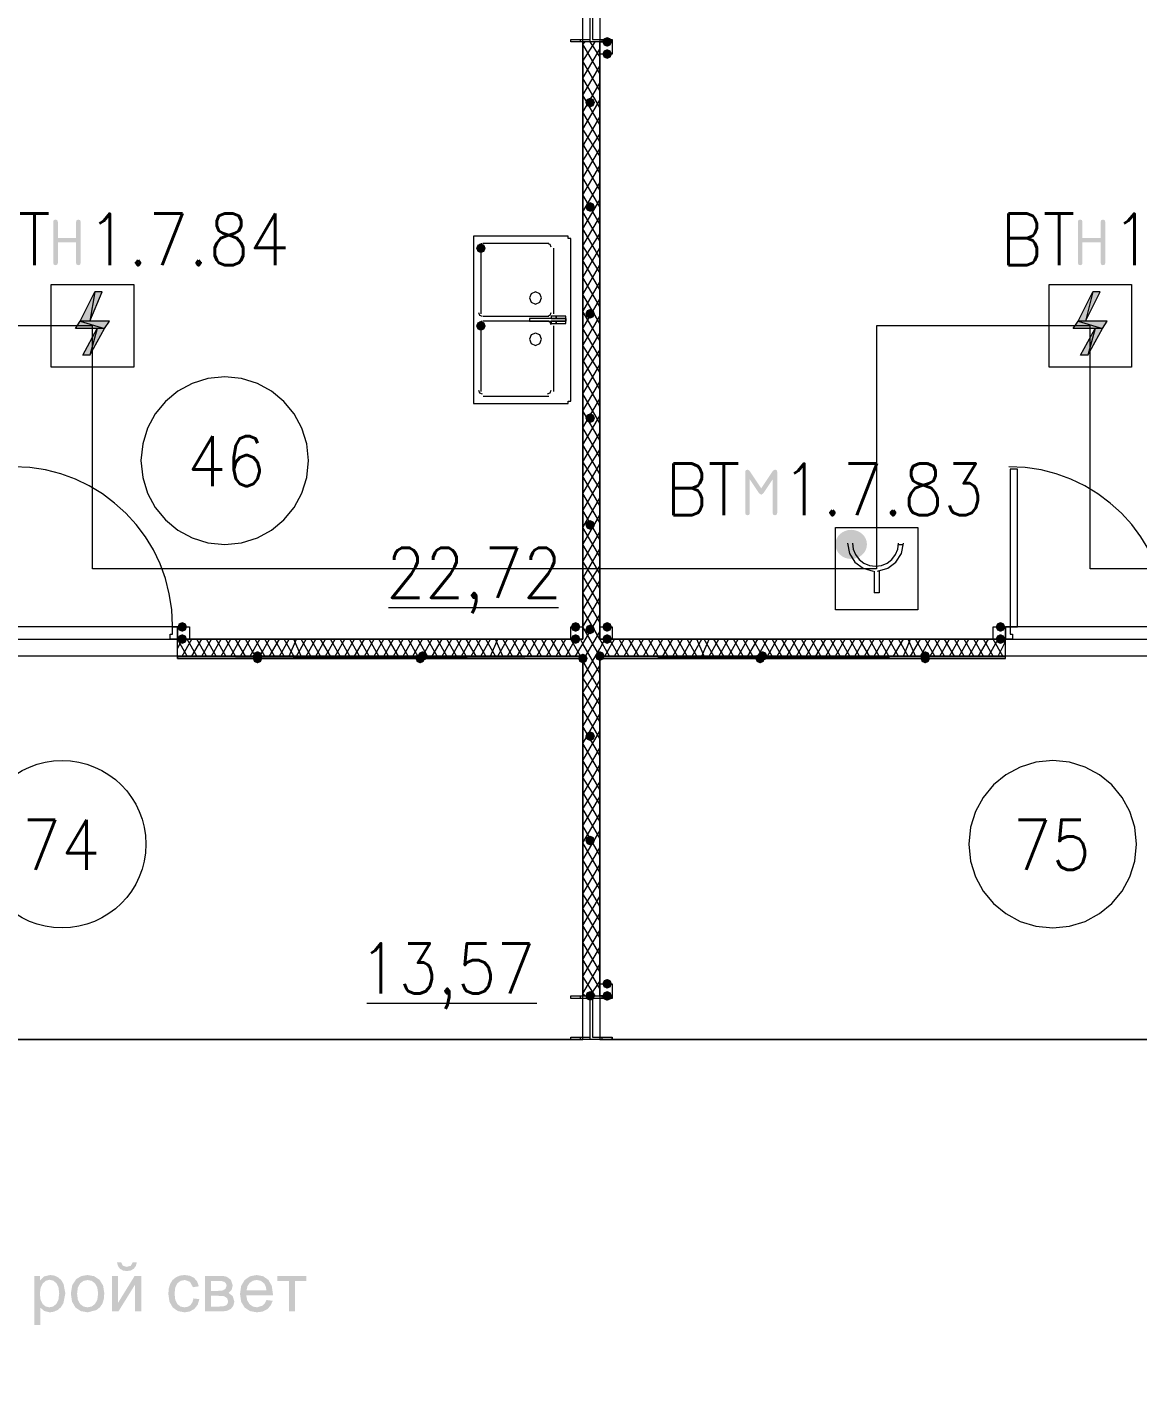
# Model space of a CAD drawing. Header units: millimetres. Extents: x 0 to 420, y 0 to 297.
# Drawn here: x 312.26 to 331.62, y 163.12 to 186.94 of the extents above; entities that cross this region are included whole.
import ezdxf

# ---------------------------------------------------------------- set-up
doc = ezdxf.new("R2010")
doc.units = ezdxf.units.MM
doc.styles.get("Standard").update_dxf_attribs({"font": 'STANDARD'})

msp = doc.modelspace()

# ---------------------------------------------------------------- hatches: boundary and pattern name
for color, points in [(7, [(322.453, 186.69), (322.428129, 186.630204), (322.368333, 186.605333), (322.308538, 186.630204), (322.283667, 186.69), (322.308537, 186.749796), (322.368333, 186.774667), (322.428129, 186.749796)]), (7, [(322.453, 186.478333), (322.428129, 186.418537), (322.368333, 186.393667), (322.308538, 186.418537), (322.283667, 186.478333), (322.308537, 186.538129), (322.368333, 186.563), (322.428129, 186.538129)]), (7, [(322.156667, 185.631667), (322.131796, 185.571871), (322.072, 185.547), (322.012204, 185.571871), (321.987333, 185.631667), (322.012204, 185.691462), (322.072, 185.716333), (322.131796, 185.691463)]), (7, [(322.156667, 183.811333), (322.131796, 183.751537), (322.072, 183.726667), (322.012204, 183.751537), (321.987333, 183.811333), (322.012204, 183.871129), (322.072, 183.896), (322.131796, 183.871129)]), (7, [(312.711041, 182.83502), (312.711041, 183.5516), (312.721032, 183.581366), (312.75128, 183.591287), (312.781046, 183.581366), (312.790968, 183.5516), (312.790968, 183.272685), (313.109019, 183.272685), (313.109019, 183.5516), (313.118941, 183.581366), (313.148706, 183.591287), (313.178748, 183.581366), (313.188945, 183.5516), (313.188945, 182.83502), (313.178748, 182.805254), (313.148706, 182.795333), (313.118941, 182.805254), (313.109019, 182.83502), (313.109019, 183.19331), (312.790968, 183.19331), (312.790968, 182.83502), (312.781046, 182.805254), (312.75128, 182.795333), (312.721032, 182.805254)]), (7, [(330.575708, 182.83502), (330.575708, 183.5516), (330.585699, 183.581366), (330.615947, 183.591287), (330.645712, 183.581366), (330.655634, 183.5516), (330.655634, 183.272685), (330.973685, 183.272685), (330.973685, 183.5516), (330.983607, 183.581366), (331.013373, 183.591287), (331.043414, 183.581366), (331.053612, 183.5516), (331.053612, 182.83502), (331.043414, 182.805254), (331.013373, 182.795333), (330.983607, 182.805254), (330.973685, 182.83502), (330.973685, 183.19331), (330.655634, 183.19331), (330.655634, 182.83502), (330.645712, 182.805254), (330.615947, 182.795333), (330.585699, 182.805254)]), (7, [(320.251667, 183.091667), (320.226796, 183.031871), (320.167, 183.007), (320.107204, 183.031871), (320.082333, 183.091667), (320.107204, 183.151462), (320.167, 183.176333), (320.226796, 183.151463)]), (7, [(320.251667, 181.737), (320.226796, 181.677204), (320.167, 181.652333), (320.107204, 181.677204), (320.082333, 181.737), (320.107204, 181.796796), (320.167, 181.821667), (320.226796, 181.796796)]), (7, [(322.156667, 181.948667), (322.131796, 181.888871), (322.072, 181.864), (322.012204, 181.888871), (321.987333, 181.948667), (322.012204, 182.008462), (322.072, 182.033333), (322.131796, 182.008463)]), (7, [(322.156667, 180.128333), (322.131796, 180.068537), (322.072, 180.043667), (322.012204, 180.068537), (321.987333, 180.128333), (322.012204, 180.188129), (322.072, 180.213), (322.131796, 180.188129)]), (7, [(325.293632, 179.230954), (325.323398, 179.221032), (325.33332, 179.191267), (325.33332, 178.474687), (325.323398, 178.444921), (325.293632, 178.434999), (325.263866, 178.444921), (325.253945, 178.474687), (325.253945, 179.060077), (325.091336, 178.816991), (325.054956, 178.793289), (325.017473, 178.816991), (324.855967, 179.060077), (324.855967, 178.474687), (324.846045, 178.444921), (324.81628, 178.434999), (324.786032, 178.444921), (324.776041, 178.474687), (324.776041, 179.191267), (324.786032, 179.221032), (324.81628, 179.230954), (324.851006, 179.21111), (325.054956, 178.905186), (325.260008, 179.213315)]), (7, [(322.156667, 178.265667), (322.131796, 178.205871), (322.072, 178.181), (322.012204, 178.205871), (321.987333, 178.265667), (322.012204, 178.325462), (322.072, 178.350333), (322.131796, 178.325463)]), (7, [(315.044667, 176.487667), (315.019796, 176.427871), (314.96, 176.403), (314.900204, 176.427871), (314.875333, 176.487667), (314.900204, 176.547462), (314.96, 176.572333), (315.019796, 176.547463)]), (7, [(321.902667, 176.487667), (321.877796, 176.427871), (321.818, 176.403), (321.758204, 176.427871), (321.733333, 176.487667), (321.758204, 176.547462), (321.818, 176.572333), (321.877796, 176.547463)]), (7, [(322.453, 176.487667), (322.428129, 176.427871), (322.368333, 176.403), (322.308538, 176.427871), (322.283667, 176.487667), (322.308537, 176.547462), (322.368333, 176.572333), (322.428129, 176.547463)]), (7, [(329.311, 176.487667), (329.286129, 176.427871), (329.226333, 176.403), (329.166538, 176.427871), (329.141667, 176.487667), (329.166537, 176.547462), (329.226333, 176.572333), (329.286129, 176.547463)]), (7, [(315.044667, 176.276), (315.019796, 176.216204), (314.96, 176.191333), (314.900204, 176.216204), (314.875333, 176.276), (314.900204, 176.335796), (314.96, 176.360667), (315.019796, 176.335796)]), (7, [(321.902667, 176.276), (321.877796, 176.216204), (321.818, 176.191333), (321.758204, 176.216204), (321.733333, 176.276), (321.758204, 176.335796), (321.818, 176.360667), (321.877796, 176.335796)]), (7, [(322.156667, 176.445333), (322.131796, 176.385537), (322.072, 176.360667), (322.012204, 176.385537), (321.987333, 176.445333), (322.012204, 176.505129), (322.072, 176.53), (322.131796, 176.505129)]), (7, [(322.453, 176.276), (322.428129, 176.216204), (322.368333, 176.191333), (322.308538, 176.216204), (322.283667, 176.276), (322.308537, 176.335796), (322.368333, 176.360667), (322.428129, 176.335796)]), (7, [(329.311, 176.276), (329.286129, 176.216204), (329.226333, 176.191333), (329.166538, 176.216204), (329.141667, 176.276), (329.166537, 176.335796), (329.226333, 176.360667), (329.286129, 176.335796)]), (254, [(316.357, 175.979667), (316.332129, 175.919871), (316.272333, 175.895), (316.212538, 175.919871), (316.187667, 175.979667), (316.212537, 176.039462), (316.272333, 176.064333), (316.332129, 176.039463)]), (254, [(316.357, 175.937333), (316.332129, 175.877537), (316.272333, 175.852667), (316.212538, 175.877537), (316.187667, 175.937333), (316.212537, 175.997129), (316.272333, 176.022), (316.332129, 175.997129)]), (254, [(319.193333, 175.937333), (319.168462, 175.877537), (319.108667, 175.852667), (319.048871, 175.877537), (319.024, 175.937333), (319.048871, 175.997129), (319.108667, 176.022), (319.168462, 175.997129)]), (254, [(319.235667, 175.979667), (319.210796, 175.919871), (319.151, 175.895), (319.091204, 175.919871), (319.066333, 175.979667), (319.091204, 176.039462), (319.151, 176.064333), (319.210796, 176.039463)]), (254, [(322.029667, 175.937333), (322.004796, 175.877537), (321.945, 175.852667), (321.885204, 175.877537), (321.860333, 175.937333), (321.885204, 175.997129), (321.945, 176.022), (322.004796, 175.997129)]), (7, [(322.326, 175.979667), (322.301129, 175.919871), (322.241333, 175.895), (322.181537, 175.919871), (322.156667, 175.979667), (322.181537, 176.039462), (322.241333, 176.064333), (322.301129, 176.039463)]), (254, [(322.326, 175.979667), (322.301129, 175.919871), (322.241333, 175.895), (322.181537, 175.919871), (322.156667, 175.979667), (322.181537, 176.039462), (322.241333, 176.064333), (322.301129, 176.039463)]), (254, [(322.326, 175.979667), (322.301129, 175.919871), (322.241333, 175.895), (322.181537, 175.919871), (322.156667, 175.979667), (322.181537, 176.039462), (322.241333, 176.064333), (322.301129, 176.039463)]), (254, [(325.12, 175.937333), (325.095129, 175.877537), (325.035333, 175.852667), (324.975537, 175.877537), (324.950667, 175.937333), (324.975537, 175.997129), (325.035333, 176.022), (325.095129, 175.997129)]), (254, [(325.162333, 175.979667), (325.137462, 175.919871), (325.077667, 175.895), (325.017871, 175.919871), (324.993, 175.979667), (325.017871, 176.039462), (325.077667, 176.064333), (325.137462, 176.039463)]), (254, [(327.998667, 175.979667), (327.973796, 175.919871), (327.914, 175.895), (327.854204, 175.919871), (327.829333, 175.979667), (327.854204, 176.039462), (327.914, 176.064333), (327.973796, 176.039463)]), (254, [(327.998667, 175.937333), (327.973796, 175.877537), (327.914, 175.852667), (327.854204, 175.877537), (327.829333, 175.937333), (327.854204, 175.997129), (327.914, 176.022), (327.973796, 175.997129)]), (7, [(322.156667, 174.582667), (322.131796, 174.522871), (322.072, 174.498), (322.012204, 174.522871), (321.987333, 174.582667), (322.012204, 174.642462), (322.072, 174.667333), (322.131796, 174.642463)]), (7, [(322.156667, 172.762333), (322.131796, 172.702537), (322.072, 172.677667), (322.012204, 172.702537), (321.987333, 172.762333), (322.012204, 172.822129), (322.072, 172.847), (322.131796, 172.822129)]), (7, [(322.156667, 170.053), (322.131796, 169.993204), (322.072, 169.968333), (322.012204, 169.993204), (321.987333, 170.053), (322.012204, 170.112796), (322.072, 170.137667), (322.131796, 170.112796)]), (7, [(322.453, 170.264667), (322.428129, 170.204871), (322.368333, 170.18), (322.308538, 170.204871), (322.283667, 170.264667), (322.308537, 170.324462), (322.368333, 170.349333), (322.428129, 170.324463)]), (7, [(322.453, 170.053), (322.428129, 169.993204), (322.368333, 169.968333), (322.308538, 169.993204), (322.283667, 170.053), (322.308537, 170.112796), (322.368333, 170.137667), (322.428129, 170.112796)]), (7, [(315.155784, 164.777318), (315.259413, 164.764089), (315.228889, 164.668246), (315.172321, 164.595968), (315.094186, 164.550355), (315.000341, 164.535334), (314.885413, 164.556074), (314.795289, 164.618568), (314.736998, 164.720267), (314.717568, 164.858347), (314.725836, 164.952742), (314.750641, 165.034735), (314.79274, 165.100537), (314.852616, 165.147735), (314.923654, 165.17626), (315.000893, 165.185768), (315.092946, 165.172953), (315.166808, 165.134505), (315.219725, 165.072494), (315.249491, 164.988985), (315.146965, 164.972999), (315.094599, 165.067257), (315.005302, 165.099228), (314.932887, 165.084827), (314.875767, 165.041901), (314.83856, 164.967832), (314.826157, 164.861103), (314.838146, 164.752789), (314.874113, 164.679202), (314.929235, 164.636551), (314.999239, 164.622426), (315.056221, 164.631935), (315.102868, 164.66046), (315.136767, 164.708554)]), (7, [(316.620647, 165.171437), (317.126111, 165.171437), (317.126111, 165.084345), (316.92602, 165.084345), (316.92602, 164.549666), (316.821289, 164.549666), (316.821289, 165.084345), (316.620647, 165.084345)])]:
    msp.add_hatch(color=color).paths.add_polyline_path(points, flags=0)
h = msp.add_hatch(color=1)
h.paths.add_polyline_path([(313.563, 182.329666), (313.436, 182.329666), (313.351334, 181.821666)], flags=0)
h.paths.add_polyline_path([(313.436, 182.329666), (313.351334, 181.821666), (313.182, 181.821666)], flags=0)
h = msp.add_hatch(color=1)
h.paths.add_polyline_path([(330.962, 182.329666), (330.835, 182.329666), (330.708, 181.821666)], flags=0)
h.paths.add_polyline_path([(330.835, 182.329666), (330.708, 181.821666), (330.581, 181.821666)], flags=0)
h = msp.add_hatch(color=1)
h.paths.add_polyline_path([(313.69, 181.821666), (313.182, 181.821666), (313.605334, 181.694666)], flags=0)
h.paths.add_polyline_path([(313.182, 181.821666), (313.605334, 181.694666), (313.097334, 181.694666)], flags=0)
h = msp.add_hatch(color=1)
h.paths.add_polyline_path([(331.089, 181.821666), (330.581, 181.821666), (331.004334, 181.694666)], flags=0)
h.paths.add_polyline_path([(330.581, 181.821666), (331.004334, 181.694666), (330.496334, 181.694666)], flags=0)
h = msp.add_hatch(color=1)
h.paths.add_polyline_path([(313.605334, 181.694666), (313.478334, 181.694666), (313.351334, 181.228999)], flags=0)
h.paths.add_polyline_path([(313.478334, 181.694666), (313.351334, 181.228999), (313.224334, 181.228999)], flags=0)
h = msp.add_hatch(color=1)
h.paths.add_polyline_path([(331.004334, 181.694666), (330.877334, 181.694666), (330.750334, 181.228999)], flags=0)
h.paths.add_polyline_path([(330.877334, 181.694666), (330.750334, 181.228999), (330.623334, 181.228999)], flags=0)
h = msp.add_hatch(color=1)
edge = h.paths.add_edge_path(flags=0)
edge.add_ellipse((326.622834, 177.926999), major_axis=(0.275167, 0), ratio=0.923077, start_angle=0, end_angle=360)
h = msp.add_hatch(color=7)
h.paths.add_polyline_path([(321.945, 175.979667), (314.875333, 175.979667), (321.945, 175.937333)], flags=0)
h.paths.add_polyline_path([(314.875333, 175.979667), (321.945, 175.937333), (314.875333, 175.937333)], flags=0)
h = msp.add_hatch(color=7)
h.paths.add_polyline_path([(329.311, 175.979667), (322.241333, 175.979667), (329.311, 175.937333)], flags=0)
h.paths.add_polyline_path([(322.241333, 175.979667), (329.311, 175.937333), (322.241333, 175.937333)], flags=0)
h = msp.add_hatch(color=7)
h.paths.add_polyline_path([(313.732753, 165.171437), (313.838586, 165.171437), (313.838586, 164.697392), (314.130731, 165.171437), (314.244281, 165.171437), (314.244281, 164.549666), (314.138999, 164.549666), (314.138999, 165.020955), (313.846855, 164.549666), (313.732753, 164.549666)], flags=0)
h.paths.add_polyline_path([(314.096004, 165.407357), (314.168213, 165.407357), (314.150092, 165.342382), (314.114194, 165.294358), (314.062104, 165.264868), (313.995132, 165.255222), (313.927677, 165.264868), (313.875518, 165.294358), (313.839689, 165.341969), (313.82205, 165.407357), (313.894259, 165.407357), (313.92623, 165.347275), (313.991824, 165.327982), (314.063482, 165.346723)], flags=0)
h = msp.add_hatch(color=7)
h.paths.add_polyline_path([(312.381899, 164.311541), (312.381899, 165.171437), (312.478361, 165.171437), (312.478361, 165.090959), (312.554429, 165.162066), (312.658609, 165.185768), (312.73316, 165.175433), (312.798617, 165.144427), (312.852085, 165.094818), (312.89067, 165.028672), (312.92209, 164.865512), (312.887914, 164.693533), (312.845677, 164.625734), (312.788144, 164.576124), (312.721172, 164.545601), (312.650892, 164.535334), (312.556634, 164.557383), (312.487732, 164.614158), (312.487732, 164.311541)], flags=0)
h.paths.add_polyline_path([(312.47781, 164.857244), (312.489868, 164.752582), (312.526317, 164.679753), (312.579647, 164.63662), (312.643726, 164.622426), (312.709045, 164.637034), (312.764442, 164.681406), (312.801925, 164.757199), (312.814603, 164.866064), (312.802269, 164.969485), (312.765544, 165.043555), (312.711663, 165.088203), (312.648687, 165.103086), (312.585021, 165.087377), (312.529624, 165.040248), (312.490695, 164.963009)], flags=0)
h = msp.add_hatch(color=7)
h.paths.add_polyline_path([(313.01819, 164.860551), (313.042236, 165.011033), (313.114652, 165.116867), (313.203122, 165.168474), (313.309782, 165.185768), (313.426296, 165.164684), (313.519244, 165.101433), (313.580291, 165.001318), (313.600824, 164.869371), (313.591798, 164.761815), (313.564995, 164.680304), (313.520691, 164.619188), (313.460264, 164.573368), (313.309782, 164.535334), (313.191616, 164.556143), (313.098667, 164.619119), (313.038171, 164.721232)], flags=0)
h.paths.add_polyline_path([(313.126779, 164.860551), (313.139664, 164.755889), (313.178593, 164.681406), (313.237367, 164.637034), (313.309782, 164.622426), (313.381716, 164.637309), (313.44042, 164.681958), (313.479626, 164.757474), (313.492786, 164.86441), (313.479626, 164.965627), (313.44042, 165.039145), (313.381303, 165.083794), (313.309782, 165.098676), (313.237367, 165.083794), (313.178593, 165.039145), (313.139664, 164.964731)], flags=0)
h = msp.add_hatch(color=7)
h.paths.add_polyline_path([(315.35804, 165.171437), (315.600574, 165.171437), (315.67864, 165.167716), (315.733968, 165.156554), (315.808934, 165.101984), (315.840353, 165.006623), (315.821612, 164.928902), (315.76649, 164.873781), (315.839251, 164.818659), (315.868465, 164.72385), (315.849379, 164.646404), (315.805075, 164.59211), (315.734382, 164.560139), (315.638057, 164.549666), (315.35804, 164.549666)], flags=0)
h.paths.add_polyline_path([(315.463322, 164.90961), (315.57577, 164.90961), (315.632338, 164.911332), (315.667823, 164.916775), (315.713022, 164.945439), (315.733417, 164.996702), (315.72446, 165.038112), (315.698139, 165.065052), (315.651011, 165.079453), (315.579077, 165.084345), (315.463322, 165.084345)], flags=0)
h.paths.add_polyline_path([(315.463322, 164.636207), (315.602228, 164.636207), (315.677469, 164.641306), (315.724598, 164.657153), (315.750091, 164.685334), (315.759876, 164.728811), (315.740583, 164.783933), (315.690422, 164.816454), (315.590652, 164.823069), (315.463322, 164.823069)], flags=0)
h = msp.add_hatch(color=7)
h.paths.add_polyline_path([(316.428084, 164.749757), (316.537225, 164.736528), (316.500018, 164.651641), (316.441313, 164.588251), (316.362007, 164.548564), (316.263271, 164.535334), (316.14097, 164.556143), (316.047194, 164.619119), (315.987181, 164.720405), (315.967268, 164.85559), (315.98725, 164.994497), (316.047745, 165.098676), (316.140763, 165.163927), (316.257758, 165.185768), (316.37062, 165.164409), (316.461157, 165.100881), (316.520688, 164.998424), (316.540532, 164.861654), (316.539981, 164.833542), (316.075857, 164.833542), (316.093221, 164.743005), (316.133735, 164.676446), (316.192371, 164.635793), (316.263822, 164.622426), (316.363041, 164.652743), (316.39949, 164.691948)], flags=0)
h.paths.add_polyline_path([(316.081921, 164.920634), (316.429186, 164.920634), (316.415544, 164.988847), (316.389499, 165.038043), (316.331208, 165.083931), (316.258861, 165.099228), (316.191888, 165.086894), (316.136491, 165.050169), (316.098044, 164.993463)], flags=0)

# ---------------------------------------------------------------- linework, layer by layer
at = {"color": 7, "lineweight": 0}
for points in [[(321.945, 176.276), (321.945, 187.409667), (304.842333, 187.409667), (304.842333, 176.276)], [(322.453, 186.69), (321.733333, 186.69), (321.733333, 186.732333), (322.072, 186.732333), (322.072, 187.409667), (321.733333, 187.409667), (322.453, 187.409667), (322.114333, 187.409667), (322.114333, 186.732333), (322.453, 186.732333)], [(322.241333, 187.409667), (322.241333, 176.276), (339.344, 176.276), (339.344, 187.409667)], [(322.453, 186.478333), (322.241333, 186.478333), (322.241333, 186.69), (322.453, 186.69), (322.453, 186.478333), (322.241333, 186.478333), (322.241333, 186.69), (322.453, 186.69)], [(320.04, 183.261), (320.04, 180.424667), (320.04, 180.382333), (320.082333, 180.382333), (321.648667, 180.382333), (321.691, 180.382333), (321.691, 180.424667), (321.733333, 180.424667), (321.733333, 183.261), (321.691, 183.261), (321.691, 183.303333), (321.648667, 183.303333), (320.082333, 183.303333), (320.04, 183.303333)], [(321.225333, 182.223833), (321.19434, 182.298673), (321.1195, 182.329667), (321.04466, 182.298673), (321.013667, 182.223833), (321.04466, 182.148993), (321.1195, 182.118), (321.19434, 182.148993)], [(321.056, 181.864), (321.013667, 181.864), (321.013667, 181.821667), (321.056, 181.821667), (321.648667, 181.821667), (321.648667, 181.864)], [(321.394667, 181.906333), (321.394667, 181.864), (321.479333, 181.864), (321.479333, 181.906333)], [(321.394667, 181.779333), (321.479333, 181.779333), (321.479333, 181.821667), (321.394667, 181.821667)], [(321.479333, 181.906333), (321.479333, 181.864), (321.648667, 181.864), (321.648667, 181.821667), (321.479333, 181.821667), (321.479333, 181.779333), (321.648667, 181.779333), (321.648667, 181.906333)], [(321.225333, 181.504167), (321.19434, 181.579007), (321.1195, 181.61), (321.04466, 181.579007), (321.013667, 181.504167), (321.04466, 181.429327), (321.1195, 181.398333), (321.19434, 181.429327)], [(329.395667, 179.239333), (329.395667, 176.487667), (329.522667, 176.487667), (329.522667, 179.239333)], [(314.748333, 176.276), (314.748333, 176.360667), (314.790667, 176.360667), (314.790667, 176.487667), (314.875333, 176.487667), (314.875333, 176.276)], [(315.087, 176.276), (314.875333, 176.276), (314.875333, 176.487667), (315.087, 176.487667), (315.087, 176.276), (314.875333, 176.276), (314.875333, 176.487667), (315.087, 176.487667)], [(321.945, 176.276), (321.733333, 176.276), (321.733333, 176.487667), (321.945, 176.487667), (321.945, 176.276), (321.733333, 176.276), (321.733333, 176.487667), (321.945, 176.487667)], [(322.453, 176.276), (322.241333, 176.276), (322.241333, 176.487667), (322.453, 176.487667), (322.453, 176.276), (322.241333, 176.276), (322.241333, 176.487667), (322.453, 176.487667)], [(329.311, 176.276), (329.099333, 176.276), (329.099333, 176.487667), (329.311, 176.487667), (329.311, 176.276), (329.099333, 176.276), (329.099333, 176.487667), (329.311, 176.487667)], [(329.311, 176.276), (329.311, 176.487667), (329.395667, 176.487667), (329.395667, 176.360667), (329.438, 176.360667), (329.438, 176.276)], [(321.945, 175.979667), (314.875333, 175.979667), (321.945, 175.937333)], [(314.875333, 175.979667), (321.945, 175.937333), (314.875333, 175.937333)], [(314.875333, 175.937333), (314.875333, 175.979667), (321.945, 175.979667), (321.945, 175.937333), (314.875333, 175.937333), (321.945, 175.937333), (321.945, 175.979667), (314.875333, 175.979667)], [(329.311, 175.979667), (322.241333, 175.979667), (329.311, 175.937333)], [(322.241333, 175.979667), (329.311, 175.937333), (322.241333, 175.937333)], [(329.311, 175.979667), (322.241333, 175.979667), (322.241333, 175.937333), (329.311, 175.937333)], [(329.311, 175.979667), (322.241333, 175.979667), (322.241333, 175.937333), (329.311, 175.937333)], [(322.453, 170.053), (322.241333, 170.053), (322.241333, 170.264667), (322.453, 170.264667), (322.453, 170.053), (322.241333, 170.053), (322.241333, 170.264667), (322.453, 170.264667)], [(322.453, 169.291), (321.733333, 169.291), (321.733333, 169.333333), (322.072, 169.333333), (322.072, 170.010667), (321.733333, 170.010667), (321.733333, 170.053), (322.453, 170.053), (322.453, 170.010667), (322.114333, 170.010667), (322.114333, 169.333333), (322.453, 169.333333)]]:
    msp.add_lwpolyline(points, close=True, dxfattribs=at)
for points in [[(322.072, 186.69), (322.072, 187.409667)], [(321.733333, 186.69), (321.733333, 186.732333)], [(321.902667, 186.69), (321.902667, 186.732333)], [(321.945, 186.647667), (321.987333, 186.69)], [(321.945, 186.351333), (322.156667, 186.69)], [(322.241333, 176.276), (322.241333, 186.69), (321.945, 186.69), (321.945, 176.276)], [(322.241333, 186.139667), (321.945, 186.647667)], [(322.241333, 186.436), (322.072, 186.69)], [(322.283667, 186.69), (322.283667, 186.732333)], [(322.453, 186.69), (322.453, 186.732333)], [(321.945, 186.055), (322.241333, 186.563)], [(322.241333, 185.843333), (321.945, 186.351333)], [(321.945, 185.758667), (322.241333, 186.266667)], [(322.241333, 185.547), (321.945, 186.055)], [(321.945, 185.462333), (322.241333, 185.970333)], [(322.241333, 185.250667), (321.945, 185.758667)], [(321.945, 185.166), (322.241333, 185.674)], [(322.241333, 184.954333), (321.945, 185.462333)], [(321.945, 184.869667), (322.241333, 185.377667)], [(322.241333, 184.700333), (321.945, 185.166)], [(321.945, 184.615667), (322.241333, 185.081333)], [(322.241333, 184.404), (321.945, 184.912)], [(321.945, 184.319333), (322.241333, 184.827333)], [(322.241333, 184.107667), (321.945, 184.615667)], [(321.945, 184.023), (322.241333, 184.531)], [(322.241333, 183.811333), (321.945, 184.319333)], [(321.945, 183.726667), (322.241333, 184.234667)], [(322.241333, 183.515), (321.945, 184.023)], [(321.945, 183.430333), (322.241333, 183.938333)], [(322.241333, 183.218667), (321.945, 183.726667)], [(321.945, 183.134), (322.241333, 183.642)], [(322.241333, 182.922333), (321.945, 183.430333)], [(321.945, 182.88), (322.241333, 183.345667)], [(320.188167, 183.176333), (320.143272, 183.157728), (320.124667, 183.112833)], [(320.167, 183.091667), (320.167, 181.948667)], [(321.352333, 183.176333), (320.209333, 183.176333)], [(321.394667, 183.112833), (321.376061, 183.157728), (321.331167, 183.176333)], [(321.437, 181.948667), (321.437, 183.091667)], [(322.241333, 182.668333), (321.945, 183.134)], [(321.945, 182.583667), (322.241333, 183.091667)], [(322.241333, 182.372), (321.945, 182.88)], [(321.945, 182.287333), (322.241333, 182.795333)], [(322.241333, 182.075667), (321.945, 182.583667)], [(312.674, 182.456666), (314.113334, 182.456666)], [(321.945, 181.991), (322.241333, 182.499)], [(322.241333, 181.779333), (321.945, 182.287333)], [(330.073, 182.456666), (331.512334, 182.456666)], [(321.945, 181.694667), (322.241333, 182.202667)], [(320.124667, 181.969833), (320.143272, 181.924939), (320.188167, 181.906333)], [(320.188167, 181.821667), (320.143272, 181.803061), (320.124667, 181.758167)], [(320.209333, 181.906333), (321.352333, 181.906333)], [(321.352333, 181.821667), (320.209333, 181.821667)], [(321.331167, 181.906333), (321.376061, 181.924939), (321.394667, 181.969833)], [(321.394667, 181.758167), (321.376061, 181.803061), (321.331167, 181.821667)], [(322.241333, 181.483), (321.945, 181.991)], [(321.945, 181.398333), (322.241333, 181.906333)], [(320.167, 181.737), (320.167, 180.594)], [(321.437, 180.594), (321.437, 181.737)], [(322.241333, 181.186667), (321.945, 181.694667)], [(321.945, 181.102), (322.241333, 181.61)], [(322.241333, 180.932667), (321.945, 181.398333)], [(321.945, 180.848), (322.241333, 181.313667)], [(322.241333, 180.636333), (321.945, 181.144333)], [(321.945, 180.551667), (322.241333, 181.059667)], [(317.161333, 179.3875), (317.131661, 179.681844), (317.046561, 179.955996), (316.911905, 180.204083), (316.733566, 180.420232), (316.517416, 180.598572), (316.269329, 180.733228), (315.995177, 180.818328), (315.700833, 180.848), (315.40649, 180.818328), (315.132338, 180.733228), (314.884251, 180.598572), (314.668101, 180.420232), (314.489762, 180.204083), (314.355106, 179.955996), (314.270005, 179.681844), (314.240333, 179.3875)], [(320.124667, 180.615167), (320.143272, 180.570272), (320.188167, 180.551667)], [(321.331167, 180.551667), (321.376061, 180.570272), (321.394667, 180.615167)], [(322.241333, 180.34), (321.945, 180.848)], [(321.945, 180.255333), (322.241333, 180.763333)], [(320.209333, 180.509333), (321.352333, 180.509333)], [(322.241333, 180.043667), (321.945, 180.551667)], [(321.945, 179.959), (322.241333, 180.467)], [(322.241333, 179.747333), (321.945, 180.255333)], [(321.945, 179.662667), (322.241333, 180.170667)], [(322.241333, 179.451), (321.945, 179.959)], [(321.945, 179.366333), (322.241333, 179.874333)], [(322.241333, 179.154667), (321.945, 179.662667)], [(321.945, 179.112333), (322.241333, 179.578)], [(314.790667, 176.508833), (314.776351, 176.792342), (314.734333, 177.06766), (314.666007, 177.333395), (314.572766, 177.588151), (314.456004, 177.830537), (314.317114, 178.059157), (314.157491, 178.272619), (313.978528, 178.469528), (313.781619, 178.648491), (313.568157, 178.808114), (313.339537, 178.947004), (313.097151, 179.063766), (312.842395, 179.157007), (312.57666, 179.225333), (312.301342, 179.267351), (312.017833, 179.281667)], [(314.240333, 179.3875), (314.270005, 179.093156), (314.355106, 178.819004), (314.489762, 178.570917), (314.668101, 178.354768), (314.884251, 178.176428), (315.132338, 178.041772), (315.40649, 177.956672), (315.700833, 177.927), (315.995177, 177.956672), (316.269329, 178.041772), (316.517416, 178.176428), (316.733566, 178.354768), (316.911905, 178.570917), (317.046561, 178.819004), (317.131661, 179.093156), (317.161333, 179.3875)], [(322.241333, 178.900667), (321.945, 179.366333)], [(321.945, 178.816), (322.241333, 179.324)], [(332.147333, 176.508833), (332.133018, 176.792342), (332.091, 177.06766), (332.022674, 177.333395), (331.929432, 177.588151), (331.81267, 177.830537), (331.673781, 178.059157), (331.514158, 178.272619), (331.335195, 178.469528), (331.138286, 178.648491), (330.924824, 178.808114), (330.696204, 178.947004), (330.453818, 179.063766), (330.199061, 179.157007), (329.933327, 179.225333), (329.658009, 179.267351), (329.3745, 179.281667)], [(322.241333, 178.604333), (321.945, 179.112333)], [(321.945, 178.519667), (322.241333, 179.027667)], [(322.241333, 178.308), (321.945, 178.816)], [(321.945, 178.223333), (322.241333, 178.731333)], [(322.241333, 178.011667), (321.945, 178.519667)], [(321.945, 177.927), (322.241333, 178.435)], [(322.241333, 177.715333), (321.945, 178.223333)], [(321.945, 177.630667), (322.241333, 178.138667)], [(326.347667, 178.223333), (327.787, 178.223333)], [(322.241333, 177.419), (321.945, 177.927)], [(321.945, 177.334333), (322.241333, 177.842333)], [(322.241333, 177.165), (321.945, 177.630667)], [(321.945, 177.080333), (322.241333, 177.546)], [(322.241333, 176.868667), (321.945, 177.376667)], [(321.945, 176.784), (322.241333, 177.292)], [(322.241333, 176.572333), (321.945, 177.080333)], [(318.558333, 176.826333), (321.521667, 176.826333)], [(321.945, 176.487667), (322.241333, 176.995667)], [(322.241333, 176.276), (321.945, 176.784)], [(321.945, 176.191333), (322.241333, 176.699333)], [(313.393667, 176.487667), (311.912, 176.487667), (311.912, 176.403)], [(311.912, 176.403), (311.912, 176.276), (313.393667, 176.276)], [(314.875333, 176.403), (314.875333, 176.487667), (313.393667, 176.487667)], [(313.393667, 176.276), (314.875333, 176.276), (314.875333, 176.403)], [(322.241333, 175.979667), (321.945, 176.487667)], [(321.945, 175.895), (322.241333, 176.403)], [(330.792667, 176.487667), (329.311, 176.487667), (329.311, 176.403)], [(329.311, 176.403), (329.311, 176.276), (330.792667, 176.276)], [(332.232, 176.403), (332.232, 176.487667), (330.792667, 176.487667)], [(330.792667, 176.276), (332.232, 176.276), (332.232, 176.403)], [(314.875333, 176.106667), (314.96, 176.276)], [(315.044667, 175.979667), (314.875333, 176.276)], [(314.875333, 175.979667), (314.875333, 176.276)], [(314.875333, 175.979667), (314.875333, 176.276)], [(321.945, 176.276), (314.875333, 176.276)], [(314.96, 175.979667), (315.129333, 176.276)], [(315.214, 175.979667), (315.044667, 176.276)], [(315.129333, 175.979667), (315.298667, 176.276)], [(315.383333, 175.979667), (315.214, 176.276)], [(315.298667, 175.979667), (315.468, 176.276)], [(315.552667, 175.979667), (315.383333, 176.276)], [(315.468, 175.979667), (315.637333, 176.276)], [(315.722, 175.979667), (315.552667, 176.276)], [(315.637333, 175.979667), (315.806667, 176.276)], [(315.891333, 175.979667), (315.722, 176.276)], [(315.806667, 175.979667), (315.976, 176.276)], [(316.060667, 175.979667), (315.891333, 176.276)], [(315.976, 175.979667), (316.145333, 176.276)], [(316.23, 175.979667), (316.060667, 176.276)], [(316.145333, 175.979667), (316.314667, 176.276)], [(316.399333, 175.979667), (316.23, 176.276)], [(316.314667, 175.979667), (316.484, 176.276)], [(316.568667, 175.979667), (316.399333, 176.276)], [(316.484, 175.979667), (316.653333, 176.276)], [(316.738, 175.979667), (316.568667, 176.276)], [(316.653333, 175.979667), (316.822667, 176.276)], [(316.907333, 175.979667), (316.738, 176.276)], [(316.822667, 175.979667), (316.949667, 176.276)], [(317.034333, 175.979667), (316.907333, 176.276)], [(316.949667, 175.979667), (317.119, 176.276)], [(317.203667, 175.979667), (317.034333, 176.276)], [(317.119, 175.979667), (317.288333, 176.276)], [(317.373, 175.979667), (317.203667, 176.276)], [(317.288333, 175.979667), (317.457667, 176.276)], [(317.542333, 175.979667), (317.373, 176.276)], [(317.457667, 175.979667), (317.627, 176.276)], [(317.711667, 175.979667), (317.542333, 176.276)], [(317.627, 175.979667), (317.796333, 176.276)], [(317.881, 175.979667), (317.711667, 176.276)], [(317.796333, 175.979667), (317.965667, 176.276)], [(318.050333, 175.979667), (317.881, 176.276)], [(317.965667, 175.979667), (318.135, 176.276)], [(318.219667, 175.979667), (318.050333, 176.276)], [(318.135, 175.979667), (318.304333, 176.276)], [(318.389, 175.979667), (318.219667, 176.276)], [(318.304333, 175.979667), (318.473667, 176.276)], [(318.558333, 175.979667), (318.389, 176.276)], [(318.473667, 175.979667), (318.643, 176.276)], [(318.727667, 175.979667), (318.558333, 176.276)], [(318.643, 175.979667), (318.812333, 176.276)], [(318.897, 175.979667), (318.727667, 176.276)], [(318.812333, 175.979667), (318.981667, 176.276)], [(319.066333, 175.979667), (318.897, 176.276)], [(318.981667, 175.979667), (319.151, 176.276)], [(319.235667, 175.979667), (319.066333, 176.276)], [(319.151, 175.979667), (319.320333, 176.276)], [(319.405, 175.979667), (319.235667, 176.276)], [(319.320333, 175.979667), (319.489667, 176.276)], [(319.574333, 175.979667), (319.405, 176.276)], [(319.489667, 175.979667), (319.659, 176.276)], [(319.743667, 175.979667), (319.574333, 176.276)], [(319.659, 175.979667), (319.828333, 176.276)], [(319.913, 175.979667), (319.743667, 176.276)], [(319.828333, 175.979667), (319.997667, 176.276)], [(320.082333, 175.979667), (319.913, 176.276)], [(319.997667, 175.979667), (320.167, 176.276)], [(320.251667, 175.979667), (320.082333, 176.276)], [(320.167, 175.979667), (320.336333, 176.276)], [(320.421, 175.979667), (320.251667, 176.276)], [(320.336333, 175.979667), (320.463333, 176.276)], [(320.548, 175.979667), (320.421, 176.276)], [(320.463333, 175.979667), (320.632667, 176.276)], [(320.717333, 175.979667), (320.548, 176.276)], [(320.632667, 175.979667), (320.802, 176.276)], [(320.886667, 175.979667), (320.717333, 176.276)], [(320.802, 175.979667), (320.971333, 176.276)], [(321.056, 175.979667), (320.886667, 176.276)], [(320.971333, 175.979667), (321.140667, 176.276)], [(321.225333, 175.979667), (321.056, 176.276)], [(321.140667, 175.979667), (321.31, 176.276)], [(321.394667, 175.979667), (321.225333, 176.276)], [(321.31, 175.979667), (321.479333, 176.276)], [(321.564, 175.979667), (321.394667, 176.276)], [(321.479333, 175.979667), (321.648667, 176.276)], [(321.733333, 175.979667), (321.564, 176.276)], [(321.648667, 175.979667), (321.818, 176.276)], [(321.902667, 175.979667), (321.733333, 176.276)], [(321.818, 175.979667), (321.945, 176.191333)], [(321.945, 176.191333), (321.902667, 176.276)], [(322.241333, 175.683333), (321.945, 176.191333)], [(321.945, 175.598667), (322.241333, 176.106667)], [(322.241333, 176.106667), (322.326, 176.276)], [(322.410667, 175.979667), (322.241333, 176.276)], [(329.311, 176.276), (322.241333, 176.276)], [(322.326, 175.979667), (322.495333, 176.276)], [(322.58, 175.979667), (322.410667, 176.276)], [(322.495333, 175.979667), (322.664667, 176.276)], [(322.749333, 175.979667), (322.58, 176.276)], [(322.664667, 175.979667), (322.834, 176.276)], [(322.918667, 175.979667), (322.749333, 176.276)], [(322.834, 175.979667), (323.003333, 176.276)], [(323.088, 175.979667), (322.918667, 176.276)], [(323.003333, 175.979667), (323.172667, 176.276)], [(323.257333, 175.979667), (323.088, 176.276)], [(323.172667, 175.979667), (323.342, 176.276)], [(323.426667, 175.979667), (323.257333, 176.276)], [(323.342, 175.979667), (323.511333, 176.276)], [(323.596, 175.979667), (323.426667, 176.276)], [(323.511333, 175.979667), (323.680667, 176.276)], [(323.765333, 175.979667), (323.596, 176.276)], [(323.680667, 175.979667), (323.85, 176.276)], [(323.934667, 175.979667), (323.765333, 176.276)], [(323.85, 175.979667), (324.019333, 176.276)], [(324.061667, 175.979667), (323.934667, 176.276)], [(324.019333, 175.979667), (324.146333, 176.276)], [(324.231, 175.979667), (324.061667, 176.276)], [(324.146333, 175.979667), (324.315667, 176.276)], [(324.400333, 175.979667), (324.231, 176.276)], [(324.315667, 175.979667), (324.485, 176.276)], [(324.569667, 175.979667), (324.400333, 176.276)], [(324.485, 175.979667), (324.654333, 176.276)], [(324.739, 175.979667), (324.569667, 176.276)], [(324.654333, 175.979667), (324.823667, 176.276)], [(324.908333, 175.979667), (324.739, 176.276)], [(324.823667, 175.979667), (324.993, 176.276)], [(325.077667, 175.979667), (324.908333, 176.276)], [(324.993, 175.979667), (325.162333, 176.276)], [(325.247, 175.979667), (325.077667, 176.276)], [(325.162333, 175.979667), (325.331667, 176.276)], [(325.416333, 175.979667), (325.247, 176.276)], [(325.331667, 175.979667), (325.501, 176.276)], [(325.585667, 175.979667), (325.416333, 176.276)], [(325.501, 175.979667), (325.670333, 176.276)], [(325.755, 175.979667), (325.585667, 176.276)], [(325.670333, 175.979667), (325.839667, 176.276)], [(325.924333, 175.979667), (325.755, 176.276)], [(325.839667, 175.979667), (326.009, 176.276)], [(326.093667, 175.979667), (325.924333, 176.276)], [(326.009, 175.979667), (326.178333, 176.276)], [(326.263, 175.979667), (326.093667, 176.276)], [(326.178333, 175.979667), (326.347667, 176.276)], [(326.432333, 175.979667), (326.263, 176.276)], [(326.347667, 175.979667), (326.517, 176.276)], [(326.601667, 175.979667), (326.432333, 176.276)], [(326.517, 175.979667), (326.686333, 176.276)], [(326.771, 175.979667), (326.601667, 176.276)], [(326.686333, 175.979667), (326.855667, 176.276)], [(326.940333, 175.979667), (326.771, 176.276)], [(326.855667, 175.979667), (327.025, 176.276)], [(327.109667, 175.979667), (326.940333, 176.276)], [(327.025, 175.979667), (327.194333, 176.276)], [(327.279, 175.979667), (327.109667, 176.276)], [(327.194333, 175.979667), (327.363667, 176.276)], [(327.448333, 175.979667), (327.279, 176.276)], [(327.363667, 175.979667), (327.533, 176.276)], [(327.617667, 175.979667), (327.448333, 176.276)], [(327.533, 175.979667), (327.66, 176.276)], [(327.744667, 175.979667), (327.617667, 176.276)], [(327.66, 175.979667), (327.829333, 176.276)], [(327.914, 175.979667), (327.744667, 176.276)], [(327.829333, 175.979667), (327.998667, 176.276)], [(328.083333, 175.979667), (327.914, 176.276)], [(327.998667, 175.979667), (328.168, 176.276)], [(328.252667, 175.979667), (328.083333, 176.276)], [(328.168, 175.979667), (328.337333, 176.276)], [(328.422, 175.979667), (328.252667, 176.276)], [(328.337333, 175.979667), (328.506667, 176.276)], [(328.591333, 175.979667), (328.422, 176.276)], [(328.506667, 175.979667), (328.676, 176.276)], [(328.760667, 175.979667), (328.591333, 176.276)], [(328.676, 175.979667), (328.845333, 176.276)], [(328.93, 175.979667), (328.760667, 176.276)], [(328.845333, 175.979667), (329.014667, 176.276)], [(329.099333, 175.979667), (328.93, 176.276)], [(329.014667, 175.979667), (329.184, 176.276)], [(329.268667, 175.979667), (329.099333, 176.276)], [(329.184, 175.979667), (329.311, 176.233667)], [(329.311, 176.191333), (329.268667, 176.276)], [(329.311, 175.979667), (329.311, 176.276)], [(329.311, 175.979667), (329.311, 176.276)], [(314.875333, 175.979667), (314.875333, 176.022)], [(321.945, 175.937333), (314.875333, 175.937333), (321.945, 175.979667), (314.875333, 175.979667)], [(314.875333, 175.979667), (321.945, 175.979667)], [(321.945, 175.979667), (321.945, 170.053), (322.241333, 170.053)], [(322.241333, 175.387), (321.945, 175.895)], [(329.311, 175.979667), (322.241333, 175.979667), (329.311, 175.979667), (322.241333, 175.937333)], [(322.241333, 175.979667), (329.311, 175.979667)], [(322.241333, 170.053), (322.241333, 175.979667)], [(321.945, 175.344667), (322.241333, 175.810333)], [(322.241333, 175.133), (321.945, 175.598667)], [(321.945, 175.048333), (322.241333, 175.556333)], [(322.241333, 174.836667), (321.945, 175.344667)], [(321.945, 174.752), (322.241333, 175.26)], [(322.241333, 174.540333), (321.945, 175.048333)], [(321.945, 174.455667), (322.241333, 174.963667)], [(322.241333, 174.244), (321.945, 174.752)], [(321.945, 174.159333), (322.241333, 174.667333)], [(322.241333, 173.947667), (321.945, 174.455667)], [(321.945, 173.863), (322.241333, 174.371)], [(322.241333, 173.651333), (321.945, 174.159333)], [(321.945, 173.566667), (322.241333, 174.074667)], [(331.597, 172.698833), (331.567328, 172.993177), (331.482228, 173.267329), (331.347572, 173.515416), (331.169232, 173.731566), (330.953083, 173.909905), (330.704996, 174.044561), (330.430844, 174.129661), (330.1365, 174.159333), (329.842156, 174.129661), (329.568004, 174.044561), (329.319917, 173.909905), (329.103768, 173.731566), (328.925428, 173.515416), (328.790772, 173.267329), (328.705672, 172.993177), (328.676, 172.698833)], [(322.241333, 173.397333), (321.945, 173.863)], [(321.945, 173.312667), (322.241333, 173.778333)], [(322.241333, 173.101), (321.945, 173.609)], [(321.945, 173.016333), (322.241333, 173.524333)], [(322.241333, 172.804667), (321.945, 173.312667)], [(321.945, 172.72), (322.241333, 173.228)], [(322.241333, 172.508333), (321.945, 173.016333)], [(321.945, 172.423667), (322.241333, 172.931667)], [(322.241333, 172.212), (321.945, 172.72)], [(321.945, 172.127333), (322.241333, 172.635333)], [(328.676, 172.698833), (328.705672, 172.40449), (328.790772, 172.130338), (328.925428, 171.882251), (329.103768, 171.666101), (329.319917, 171.487762), (329.568004, 171.353106), (329.842156, 171.268005), (330.1365, 171.238333), (330.430844, 171.268005), (330.704996, 171.353106), (330.953083, 171.487762), (331.169232, 171.666101), (331.347572, 171.882251), (331.482228, 172.130338), (331.567328, 172.40449), (331.597, 172.698833)], [(322.241333, 171.915667), (321.945, 172.423667)], [(321.945, 171.831), (322.241333, 172.339)], [(322.241333, 171.619333), (321.945, 172.127333)], [(321.945, 171.577), (322.241333, 172.042667)], [(322.241333, 171.365333), (321.945, 171.831)], [(321.945, 171.280667), (322.241333, 171.788667)], [(322.241333, 171.069), (321.945, 171.577)], [(321.945, 170.984333), (322.241333, 171.492333)], [(322.241333, 170.772667), (321.945, 171.280667)], [(321.945, 170.688), (322.241333, 171.196)], [(322.241333, 170.476333), (321.945, 170.984333)], [(321.945, 170.391667), (322.241333, 170.899667)], [(322.241333, 170.18), (321.945, 170.688)], [(321.945, 170.095333), (322.241333, 170.603333)], [(322.156667, 170.053), (321.945, 170.391667)], [(322.072, 170.053), (322.241333, 170.307)], [(318.177333, 169.926), (321.140667, 169.926)], [(321.733333, 170.010667), (321.733333, 170.053)], [(321.902667, 170.010667), (321.902667, 170.053)], [(321.987333, 170.053), (321.945, 170.095333)], [(322.072, 169.291), (322.072, 170.053)], [(322.283667, 170.010667), (322.283667, 170.053)], [(322.453, 170.010667), (322.453, 170.053)], [(321.733333, 169.291), (321.733333, 169.333333)], [(321.902667, 169.291), (321.902667, 169.333333)], [(322.283667, 169.291), (322.283667, 169.333333)], [(322.453, 169.291), (322.453, 169.333333)]]:
    msp.add_lwpolyline(points, dxfattribs=at)
at = {"color": 1, "lineweight": 0}
for points in [[(314.113334, 181.017333), (312.674, 181.017333), (312.674, 182.456666), (314.113334, 182.456666)], [(313.436, 182.329666), (313.351334, 181.821666), (313.182, 181.821666)], [(313.563, 182.329666), (313.436, 182.329666), (313.351334, 181.821666)], [(331.512334, 181.017333), (330.073, 181.017333), (330.073, 182.456666), (331.512334, 182.456666)], [(330.835, 182.329666), (330.708, 181.821666), (330.581, 181.821666)], [(330.962, 182.329666), (330.835, 182.329666), (330.708, 181.821666)], [(313.182, 181.821666), (313.605334, 181.694666), (313.097334, 181.694666)], [(313.69, 181.821666), (313.182, 181.821666), (313.605334, 181.694666)], [(330.581, 181.821666), (331.004334, 181.694666), (330.496334, 181.694666)], [(331.089, 181.821666), (330.581, 181.821666), (331.004334, 181.694666)], [(313.478334, 181.694666), (313.351334, 181.228999), (313.224334, 181.228999)], [(313.605334, 181.694666), (313.478334, 181.694666), (313.351334, 181.228999)], [(330.877334, 181.694666), (330.750334, 181.228999), (330.623334, 181.228999)], [(331.004334, 181.694666), (330.877334, 181.694666), (330.750334, 181.228999)], [(327.787, 178.223333), (327.787, 176.783999), (326.347667, 176.783999), (326.347667, 178.223333)]]:
    msp.add_lwpolyline(points, close=True, dxfattribs=at)
for points in [[(343.662, 177.503666), (330.792667, 177.503666), (330.792667, 181.736999), (327.067334, 181.736999), (327.067334, 178.223333), (327.067334, 177.503666), (326.347667, 177.503666), (313.393667, 177.503666), (313.393667, 181.736999), (309.668334, 181.736999), (309.668334, 178.223333), (309.668334, 177.503666), (308.948667, 177.503666), (295.994667, 177.503666), (295.994667, 181.736999), (292.227001, 181.736999), (292.227001, 178.223333), (292.227001, 177.503666), (291.507334, 177.503666), (278.595667, 177.503666)], [(326.559334, 177.949614), (326.593489, 177.768771), (326.688434, 177.617964), (326.831171, 177.511273), (327.008702, 177.46278)], [(326.644005, 177.949825), (326.657569, 177.84457), (326.697339, 177.748049), (326.760597, 177.664998), (326.844622, 177.600152), (326.94267, 177.559528), (327.046171, 177.545987), (327.149672, 177.559528), (327.24772, 177.600152), (327.331746, 177.664998), (327.395003, 177.748049), (327.434773, 177.84457), (327.448338, 177.949825)], [(327.083611, 177.462776), (327.26116, 177.511269), (327.403894, 177.61796), (327.498829, 177.768767), (327.532979, 177.94961)], [(327.448334, 177.926999), (327.533, 177.926999)], [(327.025, 177.461333), (327.025, 177.080333)], [(327.109667, 177.461333), (327.109667, 177.080333)], [(327.109667, 177.080333), (327.025, 177.080333)]]:
    msp.add_lwpolyline(points, dxfattribs=at)
at = {"color": 171, "lineweight": 0}
for points in [[(321.945, 175.979667), (304.842333, 175.979667), (304.842333, 169.291), (321.945, 169.291)], [(322.241333, 169.291), (339.344, 169.291), (339.344, 175.979667), (322.241333, 175.979667)]]:
    msp.add_lwpolyline(points, close=True, dxfattribs=at)
at = {"color": 8, "lineweight": 0}
msp.add_lwpolyline([(252.179667, 158.453667), (373.634, 158.453667), (373.634, 169.291), (252.179667, 169.291)], close=True, dxfattribs=at)
at = {"color": 7, "lineweight": 0}
msp.add_circle((312.8645, 172.698833), 1.4605, dxfattribs=at)

# ---------------------------------------------------------------- texts
at = {"color": 7, "attachment_point": 1}
for s, insert, char_height, width in [('BT', (311.361667, 183.696907), 0.90157, 1.30226778), ('1.7.84', (313.309007, 183.696907), 0.90157, 3.00523333), ('BT', (329.226347, 183.696907), 0.90157, 1.30226778), ('1.7.82', (331.173653, 183.696907), 0.90157, 2.90505889), ('46', (315.04468, 179.815029), 0.872032, 1.16270933), ('BT', (323.384326, 179.33657), 0.90157, 1.30226778), ('1.7.83', (325.416347, 179.33657), 0.90157, 2.90505889), ('22,72', (318.515993, 177.867697), 0.872032, 2.76143467), ('74', (312.165993, 173.126367), 0.872032, 1.16270933), ('75', (329.438014, 173.126367), 0.872032, 1.06581689), ('13,57', (318.05032, 170.967369), 0.872032, 2.56764978)]:
    msp.add_mtext(s, dxfattribs=dict(at, insert=insert, char_height=char_height, width=width))

doc.saveas('drawing.dxf')
